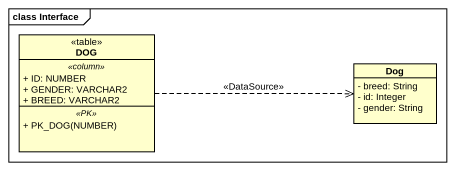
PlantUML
@startuml
mainframe class Interface
hide circle
hide empty members
skinparam classAttributeIconSize 0
class DOG <<table>> {
  .. <<column>> ..
  + ID: NUMBER
  + GENDER: VARCHAR2
  + BREED: VARCHAR2
  .. <<PK>> ..
  + PK_DOG(NUMBER)
}
class Dog {
  - breed: String
  - id: Integer
  - gender: String
}
DOG .right.> Dog : <<DataSource>>
@enduml
